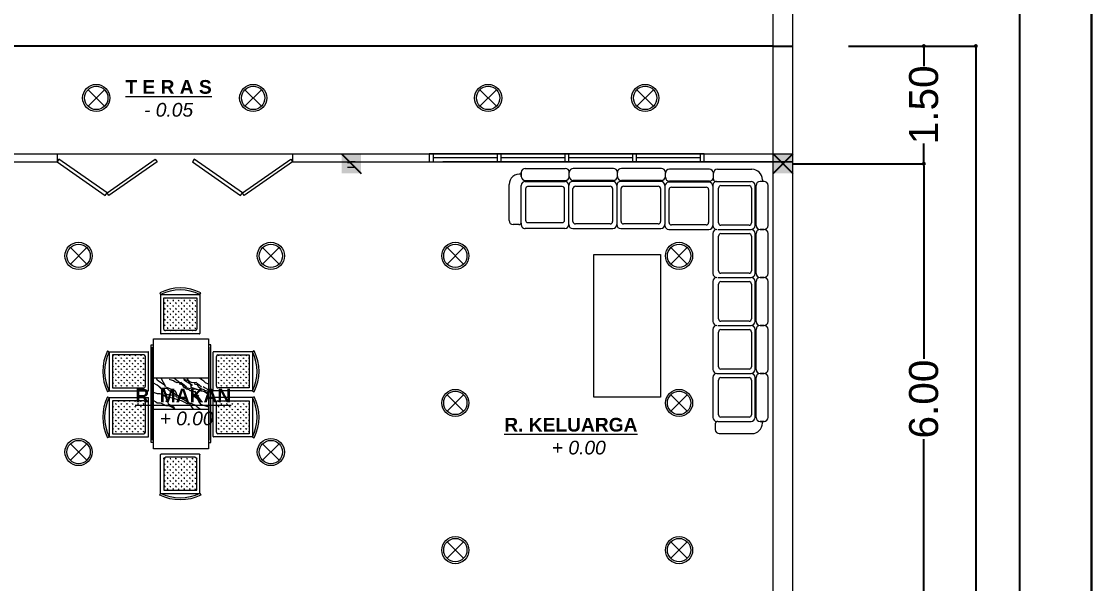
# Model space of a CAD drawing. Header units: millimetres. Extents: x 2206 to 4480, y 1579 to 6166.
# Drawn here: x 3117 to 4480, y 3891 to 4608 of the extents above; entities that cross this region are included whole.
import ezdxf

# ---------------------------------------------------------------- set-up
doc = ezdxf.new("R2010")
doc.units = ezdxf.units.MM
doc.layers.add('1', color=7, linetype='Continuous')
for name, color, linetype, lineweight in [('Dimensi', 7, 'Continuous', 5), ('Dinding', 7, 'Continuous', 15), ('lampu', 1, 'Continuous', 30), ('P_N_J', 6, 'Continuous', 9), ('Tangga', 250, 'Continuous', 9)]:
    doc.layers.add(name, color=color, linetype=linetype, lineweight=lineweight)
doc.styles.get("Standard").update_dxf_attribs({"font": 'arial.ttf'})
doc.dimstyles.get("Standard").update_dxf_attribs({"dimtxt": 30, "dimasz": 5, "dimexe": 2, "dimexo": 20, "dimgap": 3, "dimtad": 0, "dimlfac": 0.01, "dimzin": 0, "dimdsep": 46, "dimtxsty": 'Standard', "dimblk": 'DOT', "dimcen": 0.09, "dimadec": 0, "dimazin": 0, "dimtfac": 1, "dimtofl": 0, "dimtmove": 0, "dimatfit": 3, "dimldrblk": 'DOT', "dimfxl": 0.18, "dimtolj": 1, "dimtzin": 0, "dimarcsym": 0})

# ---------------------------------------------------------------- blocks, each defined once
blk = doc.blocks.new('_Dot')
at = {"color": 0, "linetype": 'ByBlock', "lineweight": -2}
blk.add_line((-0.5, 0), (-1, 0), dxfattribs=at)
at = {"color": 0, "linetype": 'ByBlock', "const_width": 0.5}
blk.add_lwpolyline([(-0.25, 0, 1), (0.25, 0, 1)], format="xyb", close=True, dxfattribs=at)
blk = doc.blocks.new('*D89')
at = {"layer": 'Defpoints', "color": 0}
for p in [(4182.2, 4576.4), (4332.9, 4576.4), (4183.8, 2376.4)]:
    blk.add_point(p, dxfattribs=at)
at = {"layer": 'Dimensi', "color": 0, "lineweight": -2}
for p, q in [((4202.2, 4576.4), (4334.9, 4576.4)), ((4332.9, 4571.4), (4332.9, 3542.1)), ((4332.9, 2381.4), (4332.9, 3410.8)), ((4203.8, 2376.4), (4334.9, 2376.4))]:
    blk.add_line(p, q, dxfattribs=at)
at = {"layer": 'Dimensi', "color": 0, "lineweight": -2, "xscale": 5, "yscale": 5, "zscale": 5}
for p, rotation in [((4332.9, 4576.4), 90), ((4332.9, 2376.4), 270)]:
    blk.add_blockref('_Dot', p, dxfattribs=dict(at, rotation=rotation))
at = {"layer": 'Dimensi', "color": 0, "insert": (4332.9, 3476.4), "char_height": 37, "attachment_point": 5, "rotation": 90}
blk.add_mtext('\\A1;22.00', dxfattribs=at)
blk = doc.blocks.new('*D96')
at = {"layer": 'Defpoints', "color": 0}
for p in [(4079.5, 4426.4), (4266.6, 4426.4), (4100.7, 3826.4)]:
    blk.add_point(p, dxfattribs=at)
at = {"layer": 'Dimensi', "color": 0, "lineweight": -2}
for p, q in [((4099.5, 4426.4), (4268.6, 4426.4)), ((4266.6, 4421.4), (4266.6, 4177.5)), ((4266.6, 3831.4), (4266.6, 4075.3)), ((4120.7, 3826.4), (4268.6, 3826.4))]:
    blk.add_line(p, q, dxfattribs=at)
at = {"layer": 'Dimensi', "color": 0, "lineweight": -2, "xscale": 5, "yscale": 5, "zscale": 5}
for p, rotation in [((4266.6, 4426.4), 90), ((4266.6, 3826.4), 270)]:
    blk.add_blockref('_Dot', p, dxfattribs=dict(at, rotation=rotation))
at = {"layer": 'Dimensi', "color": 0, "insert": (4266.6, 4126.4), "char_height": 37, "attachment_point": 5, "rotation": 90}
blk.add_mtext('\\A1;6.00', dxfattribs=at)
blk = doc.blocks.new('*D100')
at = {"layer": 'Defpoints', "color": 0}
for p in [(4150.8, 4576.4), (4266.6, 4576.4), (4175.2, 4426.4)]:
    blk.add_point(p, dxfattribs=at)
at = {"layer": 'Dimensi', "color": 0, "lineweight": -2}
for p, q in [((4170.8, 4576.4), (4268.6, 4576.4)), ((4266.6, 4571.4), (4266.6, 4550.7)), ((4266.6, 4431.4), (4266.6, 4452.2)), ((4195.2, 4426.4), (4268.6, 4426.4))]:
    blk.add_line(p, q, dxfattribs=at)
at = {"layer": 'Dimensi', "color": 0, "lineweight": -2, "xscale": 5, "yscale": 5, "zscale": 5}
for p, rotation in [((4266.6, 4576.4), 90), ((4266.6, 4426.4), 270)]:
    blk.add_blockref('_Dot', p, dxfattribs=dict(at, rotation=rotation))
at = {"layer": 'Dimensi', "color": 0, "insert": (4266.6, 4501.4), "char_height": 37, "attachment_point": 5, "rotation": 90}
blk.add_mtext('\\A1;1.50', dxfattribs=at)
blk = doc.blocks.new('meja makan')
h = blk.add_hatch()
h.set_pattern_fill('GRASS', color=251, scale=5, angle=-90, style=0)
h.set_pattern_definition([(360, (-83155.737, -30767.688), (3.535534, 3.535534), [0.9375, -6.133568]), (315, (-83155.737, -30767.688), (3.535534, 3.535534), [0.9375, -4.0625]), (45, (-83155.737, -30767.688), (-3.535534, 3.535534), [0.9375, -4.0625])])
h.paths.add_polyline_path([(-81331, -29913.3), (-81373, -29913.3), (-81373, -29953.3, 0.414214), (-81371, -29955.3), (-81333, -29955.3, 0.414214), (-81331, -29953.3)])
h = blk.add_hatch()
h.set_pattern_fill('GRASS', color=251, scale=5, angle=-90, style=0)
h.set_pattern_definition([(360, (-83097.3116, -30767.688), (3.535534, 3.535534), [0.9375, -6.133568]), (315, (-83097.3116, -30767.688), (3.535534, 3.535534), [0.9375, -4.0625]), (45, (-83097.3116, -30767.688), (-3.535534, 3.535534), [0.9375, -4.0625])])
h.paths.add_polyline_path([(-81272.6, -29913.3), (-81314.6, -29913.3), (-81314.6, -29953.3, 0.414214), (-81312.6, -29955.3), (-81274.6, -29955.3, 0.414214), (-81272.6, -29953.3)])
h = blk.add_hatch()
h.set_pattern_fill('GRASS', color=251, scale=5, style=0)
h.set_pattern_definition([(90, (-80591.478, -31805.083), (-3.535534, 3.535534), [0.9375, -6.133568]), (45, (-80591.478, -31805.083), (-3.535534, 3.535534), [0.9375, -4.0625]), (135, (-80591.478, -31805.083), (-3.535534, -3.535534), [0.9375, -4.0625])])
h.paths.add_polyline_path([(-81445.9, -29980.3), (-81445.9, -30022.3), (-81405.9, -30022.3, 0.414214), (-81403.9, -30020.3), (-81403.9, -29982.3, 0.414214), (-81405.9, -29980.3)])
h = blk.add_hatch()
h.set_pattern_fill('GRASS', color=251, scale=50, style=0)
h.set_pattern_definition([(90, (-82054.9467, -31805.083), (3.535534, 3.535534), [0.9375, -6.133568]), (135, (-82054.9467, -31805.083), (3.535534, 3.535534), [0.9375, -4.0625]), (45, (-82054.9467, -31805.083), (3.535534, -3.535534), [0.9375, -4.0625])])
edge = h.paths.add_edge_path()
edge.add_line((-81200.5, -29980.3), (-81200.5, -30022.3))
edge.add_line((-81200.5, -30022.3), (-81240.5, -30022.3))
edge.add_ellipse((-81240.5, -30020.3), major_axis=(1.41, 1.41), ratio=1, start_angle=135, end_angle=225, ccw=False)
edge.add_line((-81242.5, -30020.3), (-81242.5, -29982.3))
edge.add_ellipse((-81240.5, -29982.3), major_axis=(-1.41, 1.41), ratio=1, start_angle=-45, end_angle=45, ccw=False)
edge.add_line((-81240.5, -29980.3), (-81200.5, -29980.3))
h = blk.add_hatch()
h.set_pattern_fill('GRASS', color=251, scale=50, style=0)
h.set_pattern_definition([(360, (-83155.737, -29233.276), (3.535534, -3.535534), [0.9375, -6.133568]), (45, (-83155.737, -29233.276), (3.535534, -3.535534), [0.9375, -4.0625]), (315, (-83155.737, -29233.276), (-3.535534, -3.535534), [0.9375, -4.0625])])
h.paths.add_polyline_path([(-81331, -30087.7), (-81373, -30087.7), (-81373, -30047.7, -0.414214), (-81371, -30045.7), (-81333, -30045.7, -0.414214), (-81331, -30047.7)])
h = blk.add_hatch()
h.set_pattern_fill('GRASS', color=251, scale=50, style=0)
h.set_pattern_definition([(360, (-83097.3116, -29233.276), (3.535534, -3.535534), [0.9375, -6.133568]), (45, (-83097.3116, -29233.276), (3.535534, -3.535534), [0.9375, -4.0625]), (315, (-83097.3116, -29233.276), (-3.535534, -3.535534), [0.9375, -4.0625])])
h.paths.add_polyline_path([(-81272.6, -30087.7), (-81314.6, -30087.7), (-81314.6, -30047.7, -0.414214), (-81312.6, -30045.7), (-81274.6, -30045.7, -0.414214), (-81272.6, -30047.7)])
at = {"color": 251}
for p, q in [((-81378.1, -29907), (-81377, -29909.3)), ((-81377, -29909.3), (-81327, -29909.3)), ((-81377, -29909.3), (-81377, -29958.8)), ((-81373, -29913.3), (-81331, -29913.3)), ((-81373, -29953.3), (-81373, -29913.3)), ((-81331, -29913.3), (-81331, -29953.3)), ((-81327, -29909.3), (-81325.9, -29907)), ((-81327, -29909.3), (-81327, -29958.8)), ((-81319.7, -29907), (-81318.6, -29909.3)), ((-81318.6, -29909.3), (-81268.6, -29909.3)), ((-81318.6, -29909.3), (-81318.6, -29958.8)), ((-81314.6, -29913.3), (-81272.6, -29913.3)), ((-81314.6, -29953.3), (-81314.6, -29913.3)), ((-81272.6, -29913.3), (-81272.6, -29953.3)), ((-81268.6, -29909.3), (-81267.5, -29907)), ((-81268.6, -29909.3), (-81268.6, -29958.8)), ((-81333, -29955.3), (-81371, -29955.3)), ((-81274.6, -29955.3), (-81312.6, -29955.3)), ((-81327.5, -29959.3), (-81376.5, -29959.3)), ((-81343.3, -29965.5), (-81343.3, -30035.5)), ((-81269.1, -29959.3), (-81318.1, -29959.3)), ((-81303.3, -29965.5), (-81303.3, -30035.5)), ((-81449.9, -29976.3), (-81452.1, -29975.2)), ((-81449.9, -30026.3), (-81449.9, -29976.3)), ((-81449.9, -29976.3), (-81400.4, -29976.3)), ((-81445.9, -30022.3), (-81445.9, -29980.3)), ((-81445.9, -29980.3), (-81405.9, -29980.3)), ((-81403.9, -29982.3), (-81403.9, -30020.3)), ((-81399.9, -29976.8), (-81399.9, -30025.8)), ((-81246.5, -29976.8), (-81246.5, -30025.8)), ((-81196.5, -29976.3), (-81246, -29976.3)), ((-81242.5, -29982.3), (-81242.5, -30020.3)), ((-81200.5, -29980.3), (-81240.5, -29980.3)), ((-81200.5, -30022.3), (-81200.5, -29980.3)), ((-81196.5, -29976.3), (-81194.3, -29975.2)), ((-81196.5, -30026.3), (-81196.5, -29976.3)), ((-81405.9, -30022.3), (-81445.9, -30022.3)), ((-81240.5, -30022.3), (-81200.5, -30022.3)), ((-81452.1, -30027.5), (-81449.9, -30026.3)), ((-81449.9, -30026.3), (-81400.4, -30026.3)), ((-81196.5, -30026.3), (-81246, -30026.3)), ((-81194.3, -30027.5), (-81196.5, -30026.3)), ((-81377, -30091.7), (-81377, -30042.2)), ((-81327.5, -30041.7), (-81376.5, -30041.7)), ((-81373, -30047.7), (-81373, -30087.7)), ((-81333, -30045.7), (-81371, -30045.7)), ((-81331, -30087.7), (-81331, -30047.7)), ((-81327, -30091.7), (-81327, -30042.2)), ((-81318.6, -30091.7), (-81318.6, -30042.2)), ((-81269.1, -30041.7), (-81318.1, -30041.7)), ((-81314.6, -30047.7), (-81314.6, -30087.7)), ((-81274.6, -30045.7), (-81312.6, -30045.7)), ((-81272.6, -30087.7), (-81272.6, -30047.7)), ((-81268.6, -30091.7), (-81268.6, -30042.2)), ((-81378.1, -30093.9), (-81377, -30091.7)), ((-81377, -30091.7), (-81327, -30091.7)), ((-81373, -30087.7), (-81331, -30087.7)), ((-81327, -30091.7), (-81325.9, -30093.9)), ((-81319.7, -30093.9), (-81318.6, -30091.7)), ((-81318.6, -30091.7), (-81268.6, -30091.7)), ((-81314.6, -30087.7), (-81272.6, -30087.7)), ((-81268.6, -30091.7), (-81267.5, -30093.9))]:
    blk.add_line(p, q, dxfattribs=at)
for points in [[(-81393.3, -29965.5), (-81253.3, -29965.5), (-81253.3, -30035.5), (-81393.3, -30035.5), (-81393.3, -29965.5)], [(-81261.5, -29965.5), (-81261.5, -29962.5), (-81385.8, -29962.5), (-81385.8, -29965.5)], [(-81264.5, -29965.5), (-81264.5, -29964.5), (-81382.8, -29964.5), (-81382.8, -29965.5)], [(-81322.7, -29965.5), (-81326.4, -29971.4), (-81326.6, -29974.7), (-81327.9, -29976.4), (-81328.3, -29978.5), (-81329, -29981.1), (-81329.2, -29984.3), (-81329.6, -29988.4), (-81330.7, -29992), (-81331.8, -29996.1), (-81332.8, -29996.9), (-81336.1, -29999.5), (-81337.6, -30001.9), (-81343.3, -30009.4)], [(-81335.6, -29965.5), (-81337.3, -29969.1), (-81339.5, -29971.4), (-81341.2, -29973.8), (-81343.3, -29976.8)], [(-81324.2, -29965.5), (-81331.5, -29987.5), (-81332.2, -29987.7), (-81333.3, -29987.1), (-81343.3, -29992.6)], [(-81326.1, -29965.5), (-81326.2, -29966.1), (-81326.6, -29966.7), (-81327, -29968.2), (-81327.3, -29969.7), (-81328.3, -29970.8), (-81329, -29972.3), (-81329.4, -29974.2), (-81330, -29975.3), (-81331.8, -29978.1), (-81333.7, -29978.3), (-81334.8, -29979.4), (-81335.4, -29981.3), (-81335.6, -29982.2), (-81336.9, -29983)], [(-81332.6, -29971.9), (-81330.9, -29969.6), (-81329.2, -29966.6), (-81328.3, -29965.5)], [(-81323.8, -29987.4), (-81323, -29984.6), (-81320.4, -29983.7), (-81319.3, -29982), (-81317.8, -29980.3), (-81315.2, -29978.6), (-81313.1, -29977.7), (-81310.1, -29975.6), (-81306.7, -29965.5)], [(-81332, -29974.2), (-81334.3, -29977.4), (-81336.3, -29979.4), (-81337.8, -29981.1), (-81337.6, -29986.2), (-81338.8, -29989), (-81339.9, -29990.9), (-81340.8, -29993.5), (-81341.2, -29995.2), (-81341.8, -29996.1)], [(-81320.4, -29977.6), (-81321.3, -29978.9), (-81322.3, -29980.4), (-81323.2, -29981), (-81324.7, -29981.9), (-81325.8, -29981.9), (-81326.2, -29982.5), (-81326, -29983.6), (-81326.2, -29985.1), (-81326.6, -29985.8), (-81327, -29987.3), (-81327.3, -29988.8), (-81328.3, -29989.8), (-81329, -29991.3), (-81329.4, -29993.3), (-81330, -29994.3), (-81331.8, -29997.1), (-81333.7, -29997.3), (-81334.8, -29998.4), (-81335.4, -30000.3), (-81335.6, -30001.2), (-81336.9, -30002.1)], [(-81303.3, -29983.9), (-81305.4, -29985.6), (-81310.5, -29989.1), (-81310.7, -29992.5), (-81312.5, -29995.5), (-81314.4, -29999.8), (-81315.5, -30003), (-81315.7, -30004.5), (-81317.6, -30009.6), (-81319.1, -30017.4), (-81320.4, -30021.4), (-81322.5, -30024.4), (-81323.2, -30027.4), (-81323.4, -30030.4), (-81324.9, -30035.5)], [(-81303.7, -29975.8), (-81306.2, -29979.9), (-81307.7, -29980.1), (-81308.2, -29981.4), (-81308.8, -29982.4), (-81309.2, -29983.7), (-81309.9, -29985.4), (-81311.2, -29987.4), (-81312.5, -29991.9), (-81313.7, -29993.4), (-81315.9, -29996.8), (-81317, -29999.1)], [(-81334.1, -29985.8), (-81340.3, -29995.7), (-81342.3, -29996.3), (-81343.3, -29997.3)], [(-81332, -29993.3), (-81334.3, -29996.5), (-81336.3, -29998.4), (-81337.8, -30000.1), (-81337.6, -30005.3), (-81338.8, -30008.1), (-81339.9, -30010), (-81340.8, -30012.6), (-81341.2, -30014.3), (-81341.8, -30015.1)], [(-81317.4, -29994.4), (-81318, -29998.5), (-81318.5, -30001.7), (-81318.7, -30003.6), (-81319.1, -30005.8), (-81319.8, -30006.4), (-81320.8, -30007.5)], [(-81320.9, -30004.6), (-81326.9, -30007.5), (-81332.2, -30020.6), (-81333.3, -30020), (-81343.3, -30025.5)], [(-81318.3, -30000.3), (-81326.8, -30014.6), (-81329.6, -30017.6), (-81330, -30021), (-81330.3, -30025.5), (-81331.1, -30026.6), (-81332.8, -30028.7), (-81334.3, -30030.6), (-81336.8, -30035.5)], [(-81320.6, -30006.9), (-81321.3, -30010.9), (-81321.7, -30014.1), (-81321.9, -30016.1), (-81322.3, -30018.2), (-81323, -30018.9), (-81332.8, -30028.7)], [(-81315.2, -30035.5), (-81314.6, -30035.1), (-81313.5, -30033), (-81311.8, -30030.9), (-81312, -30027), (-81311, -30024.6), (-81309.7, -30022.1), (-81308.4, -30019.7), (-81308.4, -30017.1), (-81307.5, -30014.1), (-81305.6, -30010.5), (-81303.3, -30008.4)], [(-81303.3, -30007.3), (-81303.5, -30007.7), (-81305.8, -30009), (-81307.8, -30011.6), (-81309.3, -30014.4), (-81310.1, -30016.1), (-81312.7, -30016.9), (-81314, -30019.7)], [(-81334.1, -30020.5), (-81340.3, -30030.4), (-81342.3, -30031), (-81343.3, -30032)], [(-81261.5, -30035.5), (-81261.5, -30038.5), (-81385.8, -30038.5), (-81385.8, -30035.5)], [(-81264.5, -30035.5), (-81264.5, -30036.5), (-81382.8, -30036.5), (-81382.8, -30035.5)]]:
    blk.add_lwpolyline(points, dxfattribs=at)
for centre, radius, start, end in [((-81352, -29959.3), 58.4, 63.4572, 116.5428), ((-81293.6, -29959.3), 58.4, 63.4572, 116.5428), ((-81352, -29959.3), 55.9, 63.4572, 116.5428), ((-81293.6, -29959.3), 55.9, 63.4572, 116.5428), ((-81371, -29953.3), 2, 180, 270), ((-81333, -29953.3), 2, 270, 0), ((-81312.6, -29953.3), 2, 180, 270), ((-81274.6, -29953.3), 2, 270, 0), ((-81376.5, -29958.8), 0.5, 180, 270), ((-81327.5, -29958.8), 0.5, 270, 0), ((-81318.1, -29958.8), 0.5, 180, 270), ((-81269.1, -29958.8), 0.5, 270, 0), ((-81399.9, -30001.3), 58.4, 153.4572, 206.5428), ((-81399.9, -30001.3), 55.9, 153.4572, 206.5428), ((-81405.9, -29982.3), 2, 0, 90), ((-81400.4, -29976.8), 0.5, 0, 90), ((-81405.9, -30020.3), 2, 270, 0), ((-81400.4, -30025.8), 0.5, 270, 0), ((-81376.5, -30042.2), 0.5, 90, 180), ((-81371, -30047.7), 2, 90, 180), ((-81333, -30047.7), 2, 0, 90), ((-81327.5, -30042.2), 0.5, 0, 90), ((-81318.1, -30042.2), 0.5, 90, 180), ((-81312.6, -30047.7), 2, 90, 180), ((-81274.6, -30047.7), 2, 0, 90), ((-81269.1, -30042.2), 0.5, 0, 90), ((-81352, -30041.7), 55.9, 243.4572, 296.5428), ((-81293.6, -30041.7), 55.9, 243.4572, 296.5428), ((-81352, -30041.7), 58.4, 243.4572, 296.5428), ((-81293.6, -30041.7), 58.4, 243.4572, 296.5428)]:
    blk.add_arc(centre, radius, start, end, dxfattribs=at)
at = {"color": 251, "extrusion": (0, 0, -1)}
for centre, major_axis, start_param, end_param in [((-81246, -29976.8), (0.354, 0.354), 3.926991, 5.497787), ((-81240.5, -29982.3), (-1.41, 1.41), 5.497787, 7.068583), ((-81246.6, -30001.3), (39.6, 39.6), 0.322138, 1.248658), ((-81246.6, -30001.3), (-41.3, 41.3), 1.892935, 2.819454), ((-81240.5, -30020.3), (1.41, 1.41), 2.356194, 3.926991), ((-81246, -30025.8), (-0.354, 0.354), 3.926991, 5.497787)]:
    blk.add_ellipse(centre, major_axis=major_axis, ratio=1, start_param=start_param, end_param=end_param, dxfattribs=at)
blk = doc.blocks.new('*D106')
at = {"layer": 'Defpoints', "color": 0}
for p in [(4087.3, 4926), (4388.6, 4926), (4266.6, 2376.4)]:
    blk.add_point(p, dxfattribs=at)
at = {"layer": 'Dimensi', "color": 0, "lineweight": -2}
for p, q in [((4107.3, 4926), (4390.6, 4926)), ((4388.6, 4921), (4388.6, 3670.9)), ((4388.6, 2381.4), (4388.6, 3539.5)), ((4286.6, 2376.4), (4390.6, 2376.4))]:
    blk.add_line(p, q, dxfattribs=at)
at = {"layer": 'Dimensi', "color": 0, "lineweight": -2, "xscale": 5, "yscale": 5, "zscale": 5}
for p, rotation in [((4388.6, 4926), 90), ((4388.6, 2376.4), 270)]:
    blk.add_blockref('_Dot', p, dxfattribs=dict(at, rotation=rotation))
at = {"layer": 'Dimensi', "color": 0, "insert": (4388.6, 3605.2), "char_height": 37, "attachment_point": 5, "rotation": 90}
blk.add_mtext('\\A1;25.50', dxfattribs=at)

msp = doc.modelspace()

# ---------------------------------------------------------------- hatches: boundary and pattern name
at = {"layer": 'Dinding'}
for points in [[(3549.753, 4438.934), (3524.753, 4438.934), (3524.753, 4413.934), (3549.753, 4413.934)], [(4074.753, 4438.934), (4099.753, 4438.934), (4099.753, 4413.934), (4074.753, 4413.934)], [(4099.753, 4438.934), (4074.753, 4438.934), (4074.753, 4413.934), (4099.753, 4413.934)]]:
    msp.add_hatch(color=256, dxfattribs=at).paths.add_polyline_path(points)

# ---------------------------------------------------------------- linework, layer by layer
msp.add_line((4074.753, 4576.434), (4099.753, 4576.434))
at = {"color": 252, "linetype": 'ByBlock'}
for p, q in [((3524.753, 4438.934), (3549.753, 4413.934)), ((4074.753, 4438.934), (4099.753, 4413.934)), ((4099.753, 4438.934), (4074.753, 4413.934))]:
    msp.add_line(p, q, dxfattribs=at)
at = {"linetype": 'ByBlock', "lineweight": 30}
msp.add_lwpolyline([(2206.36, 6165.541), (4480.418, 6165.541), (4480.418, 1578.902), (2206.36, 1578.902)], close=True, dxfattribs=at)
at = {"layer": '1', "linetype": 'ByBlock'}
msp.add_line((4074.753, 4576.434), (2499.753, 4576.434), dxfattribs=at)
at = {"layer": 'Dinding'}
for p, q in [((4074.753, 4438.934), (4074.753, 4913.501)), ((4099.753, 3217.938), (4099.753, 4913.501)), ((2774.753, 4438.934), (3532.253, 4438.934)), ((3532.253, 4438.934), (4099.753, 4438.934)), ((4074.753, 3217.938), (4074.753, 4438.934)), ((2774.753, 4428.934), (3162.253, 4428.934)), ((3462.253, 4428.934), (4099.753, 4428.934)), ((3532.253, 4427.934), (3536.253, 4427.934)), ((3532.253, 4421.934), (3542.253, 4421.934)), ((3542.253, 4428.934), (3536.253, 4428.934)), ((3536.253, 4427.934), (3536.253, 4428.934)), ((4074.753, 3217.938), (4074.753, 4238.934)), ((4074.753, 3217.938), (4074.753, 4238.934)), ((4074.753, 3217.938), (4074.753, 4238.934)), ((4074.753, 3217.938), (4074.753, 4238.934)), ((4074.753, 3217.938), (4074.753, 4238.934)), ((4074.753, 3217.938), (4074.753, 4238.934)), ((4074.753, 3217.938), (4074.753, 4238.934)), ((4099.753, 3217.938), (4099.753, 4238.934)), ((4099.753, 3217.938), (4099.753, 4238.934)), ((4099.753, 3217.938), (4099.753, 4238.934)), ((4099.753, 3217.938), (4099.753, 4238.934)), ((4099.753, 3217.938), (4099.753, 4238.934)), ((4099.753, 3217.938), (4099.753, 4238.934)), ((4099.753, 3217.938), (4099.753, 4238.934))]:
    msp.add_line(p, q, dxfattribs=at)
at = {"layer": 'Dinding', "linetype": 'Continuous', "lineweight": 9}
for p, q in [((3162.253, 4438.934), (3162.253, 4428.934)), ((3641.61, 4438.934), (3641.61, 4428.934)), ((3722.86, 4433.934), (3641.61, 4433.934)), ((3722.86, 4438.934), (3722.86, 4428.934)), ((3727.86, 4438.934), (3727.86, 4428.934)), ((3809.11, 4433.934), (3727.86, 4433.934)), ((3809.11, 4438.934), (3809.11, 4428.934)), ((3814.11, 4438.934), (3814.11, 4428.934)), ((3895.36, 4433.934), (3814.11, 4433.934)), ((3895.36, 4438.934), (3895.36, 4428.934)), ((3900.36, 4438.934), (3900.36, 4428.934)), ((3981.61, 4433.934), (3900.36, 4433.934)), ((3981.61, 4438.934), (3981.61, 4428.934))]:
    msp.add_line(p, q, dxfattribs=at)
at = {"layer": 'Dinding', "linetype": 'ByBlock'}
msp.add_line((4099.753, 4428.934), (3653.698, 4428.934), dxfattribs=at)
at = {"layer": 'Dinding', "linetype": 'Continuous', "lineweight": 9}
for points in [[(3162.253, 4428.934), (3223.689, 4385.916), (3225.983, 4389.192), (3164.547, 4432.211)], [(3289.714, 4428.934), (3228.278, 4385.916), (3225.983, 4389.192), (3287.42, 4432.211)], [(3334.791, 4428.934), (3396.228, 4385.916), (3398.522, 4389.192), (3337.086, 4432.211)], [(3462.253, 4428.934), (3400.816, 4385.916), (3398.522, 4389.192), (3459.958, 4432.211)], [(3986.61, 4438.934), (3636.61, 4438.934), (3636.61, 4428.934), (3986.61, 4428.934)]]:
    msp.add_lwpolyline(points, close=True, dxfattribs=at)
at = {"layer": 'lampu', "color": 5, "lineweight": 9}
for p, q in [((3222.758, 4520.689), (3201.747, 4499.679)), ((3201.747, 4520.689), (3222.758, 4499.679)), ((3422.758, 4520.689), (3401.747, 4499.679)), ((3401.747, 4520.689), (3422.758, 4499.679))]:
    msp.add_line(p, q, dxfattribs=at)
at = {"layer": 'lampu', "lineweight": 9}
for p, q in [((3722.116, 4520.689), (3701.105, 4499.679)), ((3701.105, 4520.689), (3722.116, 4499.679)), ((3922.116, 4520.689), (3901.105, 4499.679)), ((3901.105, 4520.689), (3922.116, 4499.679)), ((3179.247, 4319.439), (3200.258, 4298.429)), ((3200.258, 4319.439), (3179.247, 4298.429)), ((3424.247, 4319.439), (3445.258, 4298.429)), ((3445.258, 4319.439), (3424.247, 4298.429)), ((3659.247, 4319.439), (3680.258, 4298.429)), ((3680.258, 4319.439), (3659.247, 4298.429)), ((3944.247, 4319.439), (3965.258, 4298.429)), ((3965.258, 4319.439), (3944.247, 4298.429)), ((3659.247, 4131.939), (3680.258, 4110.929)), ((3680.258, 4131.939), (3659.247, 4110.929)), ((3944.247, 4131.939), (3965.258, 4110.929)), ((3965.258, 4131.939), (3944.247, 4110.929)), ((3179.247, 4069.439), (3200.258, 4048.429)), ((3200.258, 4069.439), (3179.247, 4048.429)), ((3424.247, 4069.439), (3445.258, 4048.429)), ((3445.258, 4069.439), (3424.247, 4048.429)), ((3659.247, 3944.439), (3680.258, 3923.429)), ((3680.258, 3944.439), (3659.247, 3923.429)), ((3944.247, 3944.439), (3965.258, 3923.429)), ((3965.258, 3944.439), (3944.247, 3923.429))]:
    msp.add_line(p, q, dxfattribs=at)
at = {"layer": 'lampu', "color": 5, "lineweight": 9}
for centre, radius in [((3212.253, 4510.184), 17.333), ((3412.253, 4510.184), 17.333), ((3212.253, 4510.184), 14.857), ((3412.253, 4510.184), 14.857)]:
    msp.add_circle(centre, radius, dxfattribs=at)
at = {"layer": 'lampu', "lineweight": 9}
for centre, radius in [((3711.61, 4510.184), 17.333), ((3911.61, 4510.184), 17.333), ((3711.61, 4510.184), 14.857), ((3911.61, 4510.184), 14.857), ((3189.753, 4308.934), 17.333), ((3189.753, 4308.934), 14.857), ((3434.753, 4308.934), 17.333), ((3434.753, 4308.934), 14.857), ((3669.753, 4308.934), 17.333), ((3669.753, 4308.934), 14.857), ((3954.753, 4308.934), 17.333), ((3954.753, 4308.934), 14.857), ((3669.753, 4121.434), 17.333), ((3669.753, 4121.434), 14.857), ((3954.753, 4121.434), 17.333), ((3954.753, 4121.434), 14.857), ((3189.753, 4058.934), 17.333), ((3189.753, 4058.934), 14.857), ((3434.753, 4058.934), 17.333), ((3434.753, 4058.934), 14.857), ((3669.753, 3933.934), 17.333), ((3669.753, 3933.934), 14.857), ((3954.753, 3933.934), 17.333), ((3954.753, 3933.934), 14.857)]:
    msp.add_circle(centre, radius, dxfattribs=at)
at = {"layer": 'P_N_J', "color": 0, "linetype": 'Continuous'}
msp.add_line((3462.253, 4438.934), (3462.253, 4428.934), dxfattribs=at)
at = {"layer": 'Tangga', "color": 253}
for p, q in [((3758.881, 4420.447), (3809.881, 4420.447)), ((3871.081, 4420.447), (3820.081, 4420.447)), ((3932.281, 4420.447), (3881.281, 4420.447)), ((3993.481, 4419.307), (3942.481, 4419.307)), ((4003.681, 4419.307), (4047.651, 4419.307)), ((3753.754, 4410.247), (3753.754, 4415.347)), ((3753.781, 4415.347), (3753.781, 4410.247)), ((3758.881, 4405.147), (3809.881, 4405.147)), ((3814.981, 4410.247), (3814.981, 4415.347)), ((3871.081, 4405.147), (3820.081, 4405.147)), ((3876.181, 4410.247), (3876.181, 4415.347)), ((3876.181, 4409.107), (3876.181, 4414.207)), ((3932.281, 4405.147), (3881.281, 4405.147)), ((3937.381, 4409.107), (3937.381, 4414.207)), ((3998.581, 4406.827), (3998.581, 4414.207)), ((4060.911, 4406.047), (4060.911, 4404.007)), ((3738.25, 4353.876), (3738.25, 4399.877)), ((3753.809, 4351.834), (3753.809, 4398.813)), ((3753.809, 4351.834), (3753.809, 4398.813)), ((3758.909, 4403.915), (3809.881, 4403.915)), ((3759.144, 4394.205), (3759.144, 4354.335)), ((3805.898, 4397.265), (3761.599, 4397.265)), ((3808.958, 4354.335), (3808.958, 4394.205)), ((3814.308, 4348.678), (3814.305, 4398.815)), ((3870.378, 4403.915), (3819.405, 4403.915)), ((3819.652, 4352.641), (3819.652, 4394.605)), ((3822.712, 4397.665), (3867.011, 4397.665)), ((3870.071, 4394.605), (3870.071, 4352.641)), ((3875.478, 4399.807), (3875.478, 4348.835)), ((3931.578, 4403.915), (3880.605, 4403.915)), ((3880.852, 4352.641), (3880.852, 4394.605)), ((3883.912, 4397.665), (3928.211, 4397.665)), ((3931.271, 4394.605), (3931.271, 4352.641)), ((3936.678, 4399.807), (3936.678, 4348.835)), ((3992.778, 4402.775), (3941.805, 4402.775)), ((3942.052, 4351.501), (3942.052, 4393.465)), ((3993.481, 4404.007), (3942.481, 4404.007)), ((3945.112, 4396.525), (3989.411, 4396.525)), ((3992.471, 4393.465), (3992.471, 4351.501)), ((3997.878, 4398.667), (3997.878, 4347.695)), ((4001.641, 4403.767), (4046.589, 4403.767)), ((4005.065, 4351.061), (4005.065, 4395.36)), ((4008.125, 4398.42), (4043.935, 4398.42)), ((4046.995, 4395.36), (4046.995, 4351.061)), ((4051.689, 4347.695), (4051.689, 4398.667)), ((4052.921, 4347.667), (4052.921, 4398.667)), ((4063.121, 4403.767), (4058.021, 4403.767)), ((4068.221, 4347.667), (4068.221, 4398.667)), ((3762.204, 4351.275), (3805.898, 4351.275)), ((3750.73, 4348.776), (3743.35, 4348.776)), ((3809.21, 4343.735), (3758.918, 4343.735)), ((3819.405, 4343.735), (3870.378, 4343.735)), ((3867.011, 4349.581), (3822.712, 4349.581)), ((3880.605, 4343.735), (3931.578, 4343.735)), ((3928.211, 4349.581), (3883.912, 4349.581)), ((3941.805, 4342.595), (3992.778, 4342.595)), ((3989.411, 4348.441), (3945.112, 4348.441)), ((3997.878, 4337.495), (3997.878, 4286.522)), ((4004.076, 4342.595), (4046.589, 4342.595)), ((4004.076, 4342.595), (4046.589, 4342.595)), ((4043.935, 4348.001), (4008.125, 4348.001)), ((4008.125, 4337.248), (4043.935, 4337.248)), ((4051.689, 4286.522), (4051.689, 4337.495)), ((4052.921, 4286.495), (4052.921, 4337.495)), ((4063.121, 4342.595), (4058.021, 4342.595)), ((4058.021, 4342.567), (4063.121, 4342.567)), ((4068.221, 4286.495), (4068.221, 4337.495)), ((4005.065, 4289.889), (4005.065, 4334.188)), ((4046.995, 4334.188), (4046.995, 4289.889)), ((4043.935, 4286.829), (4008.125, 4286.829)), ((3997.878, 4276.336), (3997.878, 4225.364)), ((4004.076, 4281.436), (4046.589, 4281.436)), ((4004.076, 4281.395), (4046.589, 4281.395)), ((4004.076, 4281.395), (4046.589, 4281.395)), ((4005.065, 4228.73), (4005.065, 4273.029)), ((4008.125, 4276.089), (4043.935, 4276.089)), ((4046.995, 4273.029), (4046.995, 4228.73)), ((4051.689, 4225.364), (4051.689, 4276.336)), ((4052.921, 4225.336), (4052.921, 4276.336)), ((4063.121, 4281.395), (4058.021, 4281.395)), ((4058.021, 4281.367), (4063.121, 4281.367)), ((4068.221, 4225.336), (4068.221, 4276.336)), ((3997.878, 4215.177), (3997.878, 4164.205)), ((4004.076, 4220.277), (4046.589, 4220.277)), ((4004.076, 4220.236), (4046.589, 4220.236)), ((4004.076, 4220.236), (4046.589, 4220.236)), ((4043.935, 4225.67), (4008.125, 4225.67)), ((4008.125, 4214.93), (4043.935, 4214.93)), ((4051.689, 4164.205), (4051.689, 4215.177)), ((4052.921, 4164.177), (4052.921, 4215.177)), ((4063.121, 4220.236), (4058.021, 4220.236)), ((4058.021, 4220.209), (4063.121, 4220.209)), ((4068.221, 4164.177), (4068.221, 4215.177)), ((4005.065, 4167.571), (4005.065, 4211.87)), ((4046.995, 4211.87), (4046.995, 4167.571)), ((4002.973, 4159.105), (4046.584, 4159.105)), ((4002.973, 4159.105), (4046.584, 4159.105)), ((4043.935, 4164.511), (4008.125, 4164.511)), ((4063.121, 4159.077), (4058.021, 4159.077)), ((4058.021, 4159.05), (4063.121, 4159.05)), ((3997.878, 4154.005), (3997.878, 4103.032)), ((4005.065, 4106.399), (4005.065, 4150.698)), ((4008.125, 4153.758), (4043.935, 4153.758)), ((4046.995, 4150.698), (4046.995, 4106.399)), ((4051.689, 4103.032), (4051.689, 4154.005)), ((4052.921, 4103.005), (4052.921, 4154.005)), ((4068.221, 4103.005), (4068.221, 4154.005)), ((4001.016, 4094.854), (4001.016, 4087.474)), ((4004.076, 4097.932), (4046.589, 4097.932)), ((4004.076, 4097.914), (4046.589, 4097.914)), ((4043.935, 4103.339), (4008.125, 4103.339)), ((4063.121, 4097.914), (4058.021, 4097.914)), ((4058.021, 4097.905), (4063.121, 4097.905)), ((4060.911, 4095.634), (4060.911, 4097.905)), ((4006.116, 4082.374), (4047.651, 4082.374))]:
    msp.add_line(p, q, dxfattribs=at)
msp.add_lwpolyline([(3846.243, 4310.547), (3930.987, 4310.547), (3930.987, 4128.813), (3846.243, 4128.813)], close=True, dxfattribs=at)
for centre, radius, start, end in [((3758.881, 4415.347), 5.1, 90, 180), ((3809.881, 4415.347), 5.1, 0, 90), ((3820.081, 4415.347), 5.1, 90, 180), ((3871.081, 4415.347), 5.1, 0, 90), ((3881.281, 4415.347), 5.1, 90, 180), ((3932.281, 4415.347), 5.1, 0, 90), ((3942.481, 4414.207), 5.1, 90, 180), ((3993.481, 4414.207), 5.1, 0, 90), ((4003.681, 4414.207), 5.1, 90, 180), ((4047.651, 4406.047), 13.26, 0, 90), ((3751.51, 4399.877), 13.26, 80.138556, 180), ((3758.881, 4410.247), 5.1, 180, 270), ((3809.881, 4410.247), 5.1, 270, 0), ((3820.081, 4410.247), 5.1, 180, 270), ((3871.081, 4410.247), 5.1, 270, 0), ((3881.281, 4410.247), 5.1, 180, 270), ((3932.281, 4410.247), 5.1, 270, 0), ((3942.481, 4409.107), 5.1, 180, 270), ((3993.481, 4409.107), 5.1, 270, 0), ((4001.641, 4406.827), 3.06, 180, 270), ((3758.909, 4398.815), 5.1, 90, 180), ((3762.204, 4394.205), 3.06, 90, 180), ((3805.898, 4394.205), 3.06, 0, 90), ((3809.205, 4398.815), 5.1, 0, 90), ((3819.405, 4398.815), 5.1, 90, 180), ((3822.712, 4394.605), 3.06, 90, 180), ((3867.011, 4394.605), 3.06, 0, 90), ((3870.378, 4398.815), 5.1, 0, 90), ((3880.605, 4398.815), 5.1, 90, 180), ((3883.912, 4394.605), 3.06, 90, 180), ((3928.211, 4394.605), 3.06, 0, 90), ((3931.578, 4398.815), 5.1, 0, 90), ((3941.805, 4397.675), 5.1, 90, 180), ((3945.112, 4393.465), 3.06, 90, 180), ((3989.411, 4393.465), 3.06, 0, 90), ((3992.778, 4397.675), 5.1, 0, 90), ((4002.524, 4399.101), 4.667, 91.009712, 185.335113), ((4008.125, 4395.36), 3.06, 90, 180), ((4043.935, 4395.36), 3.06, 0, 90), ((4046.589, 4398.667), 5.1, 0, 90), ((4058.021, 4398.667), 5.1, 90, 180), ((4063.121, 4398.667), 5.1, 0, 90), ((3743.35, 4353.876), 5.1, 180, 270), ((3750.764, 4351.819), 3.045, 269.882554, 0.283542), ((3759.163, 4349.426), 5.697, 165.962879, 267.534157), ((3762.204, 4354.335), 3.06, 180, 270), ((3805.898, 4354.335), 3.06, 270, 0), ((3822.712, 4352.641), 3.06, 180, 270), ((3867.011, 4352.641), 3.06, 270, 0), ((3883.912, 4352.641), 3.06, 180, 270), ((3928.211, 4352.641), 3.06, 270, 0), ((3945.112, 4351.501), 3.06, 180, 270), ((3989.411, 4351.501), 3.06, 270, 0), ((4008.125, 4351.061), 3.06, 180, 270), ((4043.935, 4351.061), 3.06, 270, 0), ((3809.21, 4348.835), 5.1, 270, 0), ((3819.405, 4348.835), 5.1, 180, 270), ((3870.378, 4348.835), 5.1, 270, 0), ((3880.605, 4348.835), 5.1, 180, 270), ((3931.578, 4348.835), 5.1, 270, 0), ((3941.805, 4347.695), 5.1, 180, 270), ((3992.778, 4347.695), 5.1, 270, 0), ((4002.978, 4347.695), 5.1, 180, 270), ((4002.978, 4337.495), 5.1, 90, 180), ((4008.125, 4334.188), 3.06, 90, 180), ((4043.935, 4334.188), 3.06, 0, 90), ((4046.589, 4347.695), 5.1, 270, 0), ((4046.589, 4337.495), 5.1, 0, 90), ((4058.021, 4347.667), 5.1, 180, 270), ((4058.021, 4337.495), 5.1, 90, 180), ((4063.121, 4347.667), 5.1, 270, 0), ((4063.121, 4337.495), 5.1, 0, 90), ((4002.978, 4286.522), 5.1, 180, 270), ((4008.125, 4289.889), 3.06, 180, 270), ((4043.935, 4289.889), 3.06, 270, 0), ((4046.589, 4286.522), 5.1, 270, 0), ((4058.021, 4286.495), 5.1, 180, 270), ((4063.121, 4286.495), 5.1, 270, 0), ((4002.978, 4276.336), 5.1, 90, 180), ((4008.125, 4273.029), 3.06, 90, 180), ((4043.935, 4273.029), 3.06, 0, 90), ((4046.589, 4276.336), 5.1, 0, 90), ((4058.021, 4276.336), 5.1, 90, 180), ((4063.121, 4276.336), 5.1, 0, 90), ((4008.125, 4228.73), 3.06, 180, 270), ((4043.935, 4228.73), 3.06, 270, 0), ((4002.978, 4225.364), 5.1, 180, 270), ((4002.978, 4215.177), 5.1, 90, 180), ((4008.125, 4211.87), 3.06, 90, 180), ((4043.935, 4211.87), 3.06, 0, 90), ((4046.589, 4225.364), 5.1, 270, 0), ((4046.589, 4215.177), 5.1, 0, 90), ((4058.021, 4225.336), 5.1, 180, 270), ((4058.021, 4215.177), 5.1, 90, 180), ((4063.121, 4225.336), 5.1, 270, 0), ((4063.121, 4215.177), 5.1, 0, 90), ((4002.978, 4164.205), 5.1, 180, 270), ((4002.978, 4154.005), 5.1, 90, 180), ((4008.125, 4167.571), 3.06, 180, 270), ((4043.935, 4167.571), 3.06, 270, 0), ((4046.589, 4164.205), 5.1, 270, 0), ((4046.589, 4154.005), 5.1, 0, 90), ((4058.021, 4164.177), 5.1, 180, 270), ((4058.021, 4154.005), 5.1, 90, 180), ((4063.121, 4164.177), 5.1, 270, 0), ((4063.121, 4154.005), 5.1, 0, 90), ((4008.125, 4150.698), 3.06, 90, 180), ((4043.935, 4150.698), 3.06, 0, 90), ((4008.125, 4106.399), 3.06, 180, 270), ((4043.935, 4106.399), 3.06, 270, 0), ((4002.978, 4103.032), 5.1, 180, 270), ((4004.076, 4094.854), 3.06, 90, 180), ((4046.589, 4103.032), 5.1, 270, 0), ((4047.651, 4095.634), 13.26, 270, 0), ((4058.021, 4103.005), 5.1, 180, 270), ((4063.121, 4103.005), 5.1, 270, 0), ((4006.116, 4087.474), 5.1, 180, 270)]:
    msp.add_arc(centre, radius, start, end, dxfattribs=at)

# ---------------------------------------------------------------- block references
at = {"layer": 'Tangga', "color": 253, "rotation": 270}
msp.add_blockref('meja makan', (33320.565, -77190.29), dxfattribs=at)

# ---------------------------------------------------------------- texts
at = {"layer": 'Tangga', "color": 253, "char_height": 17.5, "attachment_point": 1}
for s, insert, width in [('\\pxqc;{\\fArial|b1|i0|c0|p34;\\LT E R A S\\P\\pt2,3;\\fArial|b0|i1|c0|p34;\\l- 0.05}', (3243.901, 4533.067), 120.92741), ('\\pi44.95;{\\fArial|b1|i0|c0|p34;\\LR. MAKAN\\P\\pi76.03;\\fArial|b0|i1|c0|p34;\\l+ 0.00}', (3217.001, 4139.654), 232.07754), ('\\pi15.31;{\\fArial|b1|i0|c0|p34;\\LR. KELUARGA\\l\\P\\pi76.03;\\fArial|b0|i1|c0|p34;+ 0.00}', (3716.725, 4102.497), 232.07754)]:
    msp.add_mtext(s, dxfattribs=dict(at, insert=insert, width=width))

# ---------------------------------------------------------------- dimensions: what is measured, and where the dimension line sits
at = {"layer": 'Dimensi'}
for base, p1, p2, picture, middle in [((4388.639, 4926.023), (4266.63, 2376.434), (4087.253, 4926.023), '*D106', (4388.639, 3605.2)), ((4332.903, 4576.434), (4183.786, 2376.434), (4182.191, 4576.434), '*D89', (4332.903, 3476.434))]:
    dim = msp.add_linear_dim(base=base, p1=p1, p2=p2, angle=90, dimstyle='Standard', override={"dimtxt": 37}, dxfattribs=at)
    dim.commit()
    dim.dimension.update_dxf_attribs({"geometry": picture, "text_midpoint": middle, "dimtype": 160})
for base, p1, p2, picture, middle in [((4266.63, 4576.434), (4175.186, 4426.434), (4150.816, 4576.434), '*D100', (4266.63, 4501.434)), ((4266.63, 4426.434), (4100.703, 3826.434), (4079.498, 4426.434), '*D96', (4266.63, 4126.434))]:
    dim = msp.add_linear_dim(base=base, p1=p1, p2=p2, angle=90, dimstyle='Standard', override={"dimtxt": 37}, dxfattribs=at)
    dim.commit()
    dim.dimension.update_dxf_attribs({"geometry": picture, "text_midpoint": middle})

doc.saveas('drawing.dxf')
